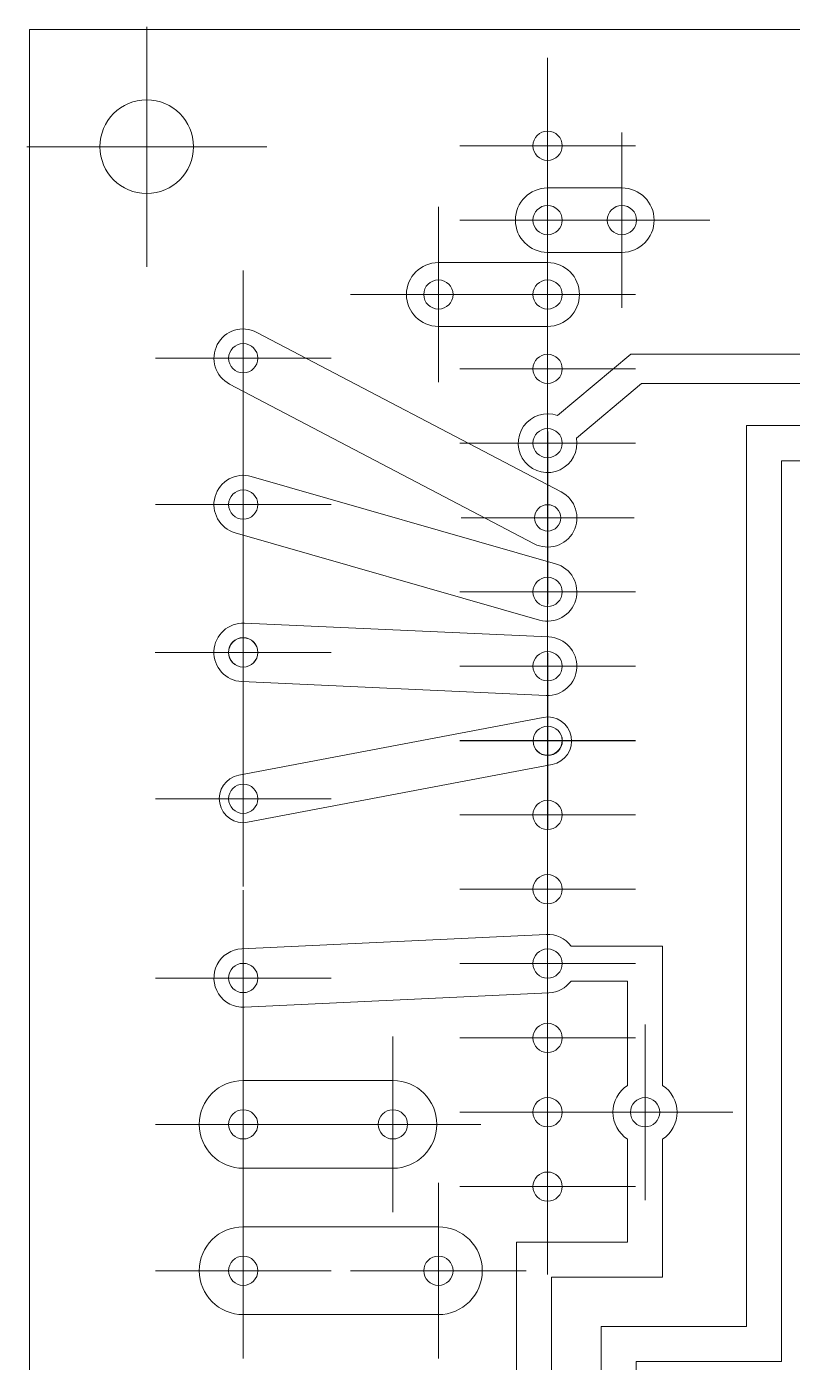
# Model space of a CAD drawing. Header units: millimetres. Extents: x 10 to 160, y 10 to 110.
# Drawn here: x 10.24 to 36.39, y 64.62 to 110.25 of the extents above; entities that cross this region are included whole.
import ezdxf

# ---------------------------------------------------------------- set-up
doc = ezdxf.new("R2010")
doc.units = ezdxf.units.MM

# ---------------------------------------------------------------- blocks, each defined once
blk = doc.blocks.new('SW_CENTERMARKSYMBOL_0')
at = {"color": 0, "linetype": 'Continuous', "lineweight": 0}
for p, q in [((0, 2.5), (0, 3)), ((0, 0), (0, 2.5)), ((-2.5, 0), (-3, 0)), ((0, 0), (-2.5, 0)), ((0, 0), (0, -2.5)), ((0, 0), (2.5, 0)), ((2.5, 0), (3, 0)), ((0, -2.5), (0, -3))]:
    blk.add_line(p, q, dxfattribs=at)
blk = doc.blocks.new('SW_CENTERMARKSYMBOL_1')
at = {"color": 0, "linetype": 'Continuous', "lineweight": 0}
for p, q in [((0, 2.5), (0, 3)), ((0, 0), (0, 2.5)), ((-2.5, 0), (-3, 0)), ((0, 0), (-2.5, 0)), ((0, 0), (0, -2.5)), ((0, 0), (2.5, 0)), ((2.5, 0), (3, 0)), ((0, -2.5), (0, -3))]:
    blk.add_line(p, q, dxfattribs=at)
blk = doc.blocks.new('SW_CENTERMARKSYMBOL_24')
at = {"color": 0, "linetype": 'Continuous', "lineweight": 0}
for p, q in [((0, 2.5), (0, 3)), ((0, 0), (0, 2.5)), ((-2.5, 0), (-3, 0)), ((0, 0), (-2.5, 0)), ((0, 0), (0, -2.5)), ((0, 0), (2.5, 0)), ((2.5, 0), (3, 0)), ((0, -2.5), (0, -3))]:
    blk.add_line(p, q, dxfattribs=at)
blk = doc.blocks.new('SW_CENTERMARKSYMBOL_25')
at = {"color": 0, "linetype": 'Continuous', "lineweight": 0}
for p, q in [((0, 2.5), (0, 3)), ((0, 0), (0, 2.5)), ((-2.5, 0), (-3, 0)), ((0, 0), (-2.5, 0)), ((0, 0), (0, -2.5)), ((0, 0), (2.5, 0)), ((2.5, 0), (3, 0)), ((0, -2.5), (0, -3))]:
    blk.add_line(p, q, dxfattribs=at)
blk = doc.blocks.new('SW_CENTERMARKSYMBOL_26')
at = {"color": 0, "linetype": 'Continuous', "lineweight": 0}
for p, q in [((0, 2.5), (0, 3)), ((0, 0), (0, 2.5)), ((-2.5, 0), (-3, 0)), ((0, 0), (-2.5, 0)), ((0, 0), (0, -2.5)), ((0, 0), (2.5, 0)), ((2.5, 0), (3, 0)), ((0, -2.5), (0, -3))]:
    blk.add_line(p, q, dxfattribs=at)
blk = doc.blocks.new('SW_CENTERMARKSYMBOL_30')
at = {"color": 0, "linetype": 'Continuous', "lineweight": 0}
for p, q in [((0, 2.5), (0, 3)), ((0, 0), (0, 2.5)), ((-2.5, 0), (-3, 0)), ((0, 0), (-2.5, 0)), ((0, 0), (0, -2.5)), ((0, 0), (2.5, 0)), ((2.5, 0), (3, 0)), ((0, -2.5), (0, -3))]:
    blk.add_line(p, q, dxfattribs=at)
blk = doc.blocks.new('SW_CENTERMARKSYMBOL_31')
at = {"color": 0, "linetype": 'Continuous', "lineweight": 0}
for p, q in [((0, 2.5), (0, 3)), ((0, 0), (0, 2.5)), ((-2.5, 0), (-3, 0)), ((0, 0), (-2.5, 0)), ((0, 0), (0, -2.5)), ((0, 0), (2.5, 0)), ((2.5, 0), (3, 0)), ((0, -2.5), (0, -3))]:
    blk.add_line(p, q, dxfattribs=at)
blk = doc.blocks.new('SW_CENTERMARKSYMBOL_32')
at = {"color": 0, "linetype": 'Continuous', "lineweight": 0}
for p, q in [((0, 2.5), (0, 3)), ((0, 0), (0, 2.5)), ((-2.5, 0), (-3, 0)), ((0, 0), (-2.5, 0)), ((0, 0), (0, -2.5)), ((0, 0), (2.5, 0)), ((2.5, 0), (3, 0)), ((0, -2.5), (0, -3))]:
    blk.add_line(p, q, dxfattribs=at)
blk = doc.blocks.new('SW_CENTERMARKSYMBOL_59')
at = {"color": 0, "linetype": 'Continuous', "lineweight": 0}
for p, q in [((0, 2.5), (0, 3)), ((0, 0), (0, 2.5)), ((-2.5, 0), (-3, 0)), ((0, 0), (-2.5, 0)), ((0, 0), (0, -2.5)), ((0, 0), (2.5, 0)), ((2.5, 0), (3, 0)), ((0, -2.5), (0, -3))]:
    blk.add_line(p, q, dxfattribs=at)
blk = doc.blocks.new('SW_CENTERMARKSYMBOL_60')
at = {"color": 0, "linetype": 'Continuous', "lineweight": 0}
for p, q in [((0, 2.5), (0, 3)), ((0, 0), (0, 2.5)), ((-2.5, 0), (-3, 0)), ((0, 0), (-2.5, 0)), ((0, 0), (0, -2.5)), ((0, 0), (2.5, 0)), ((2.5, 0), (3, 0)), ((0, -2.5), (0, -3))]:
    blk.add_line(p, q, dxfattribs=at)
blk = doc.blocks.new('SW_CENTERMARKSYMBOL_61')
at = {"color": 0, "linetype": 'Continuous', "lineweight": 0}
for p, q in [((0, 2.5), (0, 3.003)), ((0, 0), (0, 2.5)), ((-2.5, 0), (-3.003, 0)), ((0, 0), (-2.5, 0)), ((0, 0), (0, -2.5)), ((0, 0), (2.5, 0)), ((2.5, 0), (3.003, 0)), ((0, -2.5), (0, -3.003))]:
    blk.add_line(p, q, dxfattribs=at)
blk = doc.blocks.new('SW_CENTERMARKSYMBOL_62')
at = {"color": 0, "linetype": 'Continuous', "lineweight": 0}
for p, q in [((0, 2.5), (0, 3)), ((0, 0), (0, 2.5)), ((-2.5, 0), (-3, 0)), ((0, 0), (-2.5, 0)), ((0, 0), (0, -2.5)), ((0, 0), (2.5, 0)), ((2.5, 0), (3, 0)), ((0, -2.5), (0, -3))]:
    blk.add_line(p, q, dxfattribs=at)
blk = doc.blocks.new('SW_CENTERMARKSYMBOL_71')
at = {"color": 0, "linetype": 'Continuous', "lineweight": 0}
for p, q in [((0, 2.5), (0, 3)), ((0, 0), (0, 2.5)), ((-2.5, 0), (-3, 0)), ((0, 0), (-2.5, 0)), ((0, 0), (0, -2.5)), ((0, 0), (2.5, 0)), ((2.5, 0), (3, 0)), ((0, -2.5), (0, -3))]:
    blk.add_line(p, q, dxfattribs=at)
blk = doc.blocks.new('SW_CENTERMARKSYMBOL_90')
at = {"color": 0, "linetype": 'Continuous', "lineweight": 0}
for p, q in [((0, 2.5), (0, 3)), ((0, 0), (0, 2.5)), ((-2.5, 0), (-3, 0)), ((0, 0), (-2.5, 0)), ((0, 0), (0, -2.5)), ((0, 0), (2.5, 0)), ((2.5, 0), (3, 0)), ((0, -2.5), (0, -3))]:
    blk.add_line(p, q, dxfattribs=at)
blk = doc.blocks.new('SW_CENTERMARKSYMBOL_91')
at = {"color": 0, "linetype": 'Continuous', "lineweight": 0}
for p, q in [((0, 2.5), (0, 3)), ((0, 0), (0, 2.5)), ((-2.5, 0), (-3, 0)), ((0, 0), (-2.5, 0)), ((0, 0), (0, -2.5)), ((0, 0), (2.5, 0)), ((2.5, 0), (3, 0)), ((0, -2.5), (0, -3))]:
    blk.add_line(p, q, dxfattribs=at)
blk = doc.blocks.new('SW_CENTERMARKSYMBOL_92')
at = {"color": 0, "linetype": 'Continuous', "lineweight": 0}
for p, q in [((0, 2.5), (0, 3)), ((0, 0), (0, 2.5)), ((-2.5, 0), (-3, 0)), ((0, 0), (-2.5, 0)), ((0, 0), (0, -2.5)), ((0, 0), (2.5, 0)), ((2.5, 0), (3, 0)), ((0, -2.5), (0, -3))]:
    blk.add_line(p, q, dxfattribs=at)
blk = doc.blocks.new('SW_CENTERMARKSYMBOL_93')
at = {"color": 0, "linetype": 'Continuous', "lineweight": 0}
for p, q in [((0, 2.5), (0, 3)), ((0, 0), (0, 2.5)), ((-2.5, 0), (-3, 0)), ((0, 0), (-2.5, 0)), ((0, 0), (0, -2.5)), ((0, 0), (2.5, 0)), ((2.5, 0), (3, 0)), ((0, -2.5), (0, -3))]:
    blk.add_line(p, q, dxfattribs=at)
blk = doc.blocks.new('SW_CENTERMARKSYMBOL_94')
at = {"color": 0, "linetype": 'Continuous', "lineweight": 0}
for p, q in [((0, 2.5), (0, 3)), ((0, 0), (0, 2.5)), ((-2.5, 0), (-3, 0)), ((0, 0), (-2.5, 0)), ((0, 0), (0, -2.5)), ((0, 0), (2.5, 0)), ((2.5, 0), (3, 0)), ((0, -2.5), (0, -3))]:
    blk.add_line(p, q, dxfattribs=at)
blk = doc.blocks.new('SW_CENTERMARKSYMBOL_97')
at = {"color": 0, "linetype": 'Continuous', "lineweight": 0}
for p, q in [((0, 2.5), (0, 3)), ((0, 0), (0, 2.5)), ((-2.5, 0), (-3, 0)), ((0, 0), (-2.5, 0)), ((0, 0), (0, -2.5)), ((0, 0), (2.5, 0)), ((2.5, 0), (3, 0)), ((0, -2.5), (0, -3))]:
    blk.add_line(p, q, dxfattribs=at)
blk = doc.blocks.new('SW_CENTERMARKSYMBOL_98')
at = {"color": 0, "linetype": 'Continuous', "lineweight": 0}
for p, q in [((0, 2.5), (0, 3)), ((0, 0), (0, 2.5)), ((-2.5, 0), (-3, 0)), ((0, 0), (-2.5, 0)), ((0, 0), (0, -2.5)), ((0, 0), (2.5, 0)), ((2.5, 0), (3, 0)), ((0, -2.5), (0, -3))]:
    blk.add_line(p, q, dxfattribs=at)
blk = doc.blocks.new('SW_CENTERMARKSYMBOL_99')
at = {"color": 0, "linetype": 'Continuous', "lineweight": 0}
for p, q in [((0, 2.5), (0, 3)), ((0, 0), (0, 2.5)), ((-2.5, 0), (-3, 0)), ((0, 0), (-2.5, 0)), ((0, 0), (0, -2.5)), ((0, 0), (2.5, 0)), ((2.5, 0), (3, 0)), ((0, -2.5), (0, -3))]:
    blk.add_line(p, q, dxfattribs=at)
blk = doc.blocks.new('SW_CENTERMARKSYMBOL_100')
at = {"color": 0, "linetype": 'Continuous', "lineweight": 0}
for p, q in [((0, 2.5), (0, 3)), ((0, 0), (0, 2.5)), ((-2.5, 0), (-3, 0)), ((0, 0), (-2.5, 0)), ((0, 0), (0, -2.5)), ((0, 0), (2.5, 0)), ((2.5, 0), (3, 0)), ((0, -2.5), (0, -3))]:
    blk.add_line(p, q, dxfattribs=at)
blk = doc.blocks.new('SW_CENTERMARKSYMBOL_118')
at = {"color": 0, "linetype": 'Continuous', "lineweight": 0}
for p, q in [((0, 2.5), (0, 4.1)), ((0, 0), (0, 2.5)), ((-2.5, 0), (-4.1, 0)), ((0, 0), (-2.5, 0)), ((0, 0), (0, -2.5)), ((0, 0), (2.5, 0)), ((2.5, 0), (4.1, 0)), ((0, -2.5), (0, -4.1))]:
    blk.add_line(p, q, dxfattribs=at)
blk = doc.blocks.new('SW_CENTERMARKSYMBOL_123')
at = {"color": 0, "linetype": 'Continuous', "lineweight": 0}
for p, q in [((0, 2.5), (0, 3)), ((0, 0), (0, 2.5)), ((-2.5, 0), (-3, 0)), ((0, 0), (-2.5, 0)), ((0, 0), (0, -2.5)), ((0, 0), (2.5, 0)), ((2.5, 0), (3, 0)), ((0, -2.5), (0, -3))]:
    blk.add_line(p, q, dxfattribs=at)
blk = doc.blocks.new('SW_CENTERMARKSYMBOL_129')
at = {"color": 0, "linetype": 'Continuous', "lineweight": 0}
for p, q in [((0, 2.5), (0, 3)), ((0, 0), (0, 2.5)), ((-2.5, 0), (-3, 0)), ((0, 0), (-2.5, 0)), ((0, 0), (0, -2.5)), ((0, 0), (2.5, 0)), ((2.5, 0), (3, 0)), ((0, -2.5), (0, -3))]:
    blk.add_line(p, q, dxfattribs=at)
blk = doc.blocks.new('SW_CENTERMARKSYMBOL_140')
at = {"color": 0, "linetype": 'Continuous', "lineweight": 0}
for p, q in [((0, 2.5), (0, 3)), ((0, 0), (0, 2.5)), ((-2.5, 0), (-3, 0)), ((0, 0), (-2.5, 0)), ((0, 0), (0, -2.5)), ((0, 0), (2.5, 0)), ((2.5, 0), (3, 0)), ((0, -2.5), (0, -3))]:
    blk.add_line(p, q, dxfattribs=at)
blk = doc.blocks.new('SW_CENTERMARKSYMBOL_161')
at = {"color": 0, "linetype": 'Continuous', "lineweight": 0}
for p, q in [((0, 2.5), (0, 3)), ((0, 0), (0, 2.5)), ((-2.5, 0), (-3, 0)), ((0, 0), (-2.5, 0)), ((0, 0), (0, -2.5)), ((0, 0), (2.5, 0)), ((2.5, 0), (3, 0)), ((0, -2.5), (0, -3))]:
    blk.add_line(p, q, dxfattribs=at)
blk = doc.blocks.new('SW_CENTERMARKSYMBOL_188')
at = {"color": 0, "linetype": 'Continuous', "lineweight": 0}
for p, q in [((0, 2.5), (0, 2.95)), ((0, 0), (0, 2.5)), ((-2.5, 0), (-2.95, 0)), ((0, 0), (-2.5, 0)), ((0, 0), (0, -2.5)), ((0, 0), (2.5, 0)), ((2.5, 0), (2.95, 0)), ((0, -2.5), (0, -2.95))]:
    blk.add_line(p, q, dxfattribs=at)
blk = doc.blocks.new('SW_CENTERMARKSYMBOL_196')
at = {"color": 0, "linetype": 'Continuous', "lineweight": 0}
for p, q in [((0, 2.5), (0, 3)), ((0, 0), (0, 2.5)), ((-2.5, 0), (-3, 0)), ((0, 0), (-2.5, 0)), ((0, 0), (0, -2.5)), ((0, 0), (2.5, 0)), ((2.5, 0), (3, 0)), ((0, -2.5), (0, -3))]:
    blk.add_line(p, q, dxfattribs=at)

msp = doc.modelspace()

# ---------------------------------------------------------------- linework, layer by layer
at = {"color": 7, "linetype": 'Continuous', "lineweight": 15}
for p, q in [((10.343, 10.146), (10.343, 110.146)), ((10.343, 110.146), (160.343, 110.146)), ((28.036, 104.737), (30.576, 104.737)), ((28.036, 102.537), (30.576, 102.537)), ((28.036, 102.188), (24.306, 102.188)), ((28.036, 100.007), (24.306, 100.007)), ((28.503, 94.35), (18.102, 99.804)), ((28.38, 96.959), (30.879, 99.057)), ((30.879, 99.057), (38.382, 99.057)), ((27.575, 92.581), (17.174, 98.034)), ((29.023, 96.193), (31.243, 98.057)), ((31.243, 98.057), (39.382, 98.057)), ((34.827, 65.839), (34.827, 96.617)), ((34.827, 96.617), (42.364, 96.617)), ((36.027, 95.417), (42.364, 95.417)), ((36.027, 64.639), (36.027, 95.417)), ((28.312, 91.898), (17.913, 94.88)), ((27.761, 89.976), (17.362, 92.958)), ((28.082, 89.396), (17.683, 89.869)), ((27.991, 87.398), (17.592, 87.871)), ((17.485, 84.674), (27.887, 86.649)), ((28.536, 85.857), (28.52, 85.984)), ((17.79, 83.067), (28.192, 85.042)), ((17.59, 78.744), (27.989, 79.236)), ((31.965, 78.837), (28.836, 78.837)), ((31.965, 74.074), (31.965, 78.837)), ((30.765, 77.637), (28.836, 77.637)), ((30.765, 74.074), (30.765, 77.637)), ((17.685, 76.746), (28.083, 77.238)), ((17.638, 74.245), (22.752, 74.245)), ((30.765, 68.725), (30.765, 72.24)), ((31.965, 67.525), (31.965, 72.24)), ((17.638, 71.245), (22.752, 71.245)), ((17.638, 69.245), (24.306, 69.245)), ((26.975, 55.661), (26.975, 68.725)), ((26.975, 68.725), (30.765, 68.725)), ((28.175, 67.525), (31.965, 67.525)), ((28.175, 54.461), (28.175, 67.525)), ((17.638, 66.245), (24.306, 66.245)), ((29.861, 56.048), (29.861, 65.839)), ((29.861, 65.839), (34.827, 65.839)), ((31.061, 57.248), (31.061, 64.639)), ((31.061, 64.639), (36.027, 64.639))]:
    msp.add_line(p, q, dxfattribs=at)
for centre, radius in [((14.343, 106.146), 1.6), ((28.036, 106.177), 0.5), ((28.036, 103.637), 0.5), ((30.576, 103.637), 0.5), ((24.306, 101.097), 0.5), ((28.036, 101.097), 0.5), ((17.638, 98.919), 0.5), ((28.036, 98.557), 0.5), ((28.036, 96.017), 0.5), ((17.638, 93.919), 0.5), ((28.039, 93.466), 0.45), ((28.036, 90.937), 0.5), ((17.638, 88.87), 0.503), ((17.638, 88.87), 0.5), ((28.036, 88.397), 0.5), ((28.039, 85.846), 0.5), ((17.638, 83.87), 0.5), ((28.036, 83.317), 0.5), ((28.036, 80.777), 0.5), ((28.036, 78.237), 0.5), ((17.638, 77.745), 0.5), ((28.036, 75.697), 0.5), ((28.036, 73.157), 0.5), ((31.365, 73.157), 0.5), ((17.638, 72.745), 0.5), ((22.752, 72.745), 0.5), ((28.036, 70.617), 0.5), ((17.638, 67.745), 0.5), ((24.306, 67.745), 0.5)]:
    msp.add_circle(centre, radius, dxfattribs=at)
for centre, radius, start, end in [((28.036, 103.637), 1.1, 90, 270), ((30.576, 103.637), 1.1, 270, 90), ((24.306, 101.097), 1.09, 90, 270), ((28.036, 101.097), 1.09, 270, 90), ((17.638, 98.919), 0.999, 62.3333, 242.3333), ((28.036, 96.017), 1.003, 69.9338, 10.1056), ((17.638, 93.919), 1, 74.0014, 254.0014), ((28.039, 93.466), 0.999, 242.3333, 62.3333), ((28.036, 90.937), 1, 254.0014, 74.0014), ((17.638, 88.87), 1, 87.3956, 267.3956), ((28.036, 88.397), 1, 267.3956, 87.3956), ((28.039, 85.846), 0.818, 280.7516, 100.7516), ((28.036, 85.857), 0.5, 196.103, 0), ((17.638, 83.87), 0.818, 100.7516, 280.7516), ((28.036, 78.237), 1, 36.8699, 92.7121), ((17.638, 77.745), 1, 92.7121, 272.7121), ((28.036, 78.237), 1, 272.7121, 323.1301), ((17.638, 72.745), 1.5, 90, 270), ((22.752, 72.745), 1.5, 270, 90), ((31.365, 73.157), 1.096, 123.1988, 236.8012), ((31.365, 73.157), 1.096, 303.1988, 56.8012), ((17.638, 67.745), 1.5, 90, 270), ((24.306, 67.745), 1.5, 270, 90)]:
    msp.add_arc(centre, radius, start, end, dxfattribs=at)

# ---------------------------------------------------------------- block references
at = {"color": 7, "linetype": 'Continuous', "lineweight": 0}
for name, p in [('SW_CENTERMARKSYMBOL_118', (14.343, 106.146)), ('SW_CENTERMARKSYMBOL_32', (28.036, 106.177)), ('SW_CENTERMARKSYMBOL_25', (28.036, 103.637)), ('SW_CENTERMARKSYMBOL_24', (30.576, 103.637)), ('SW_CENTERMARKSYMBOL_0', (24.306, 101.097)), ('SW_CENTERMARKSYMBOL_1', (28.036, 101.097)), ('SW_CENTERMARKSYMBOL_59', (17.638, 98.919)), ('SW_CENTERMARKSYMBOL_71', (28.036, 98.557)), ('SW_CENTERMARKSYMBOL_26', (28.036, 96.017)), ('SW_CENTERMARKSYMBOL_60', (17.638, 93.919)), ('SW_CENTERMARKSYMBOL_188', (28.039, 93.466)), ('SW_CENTERMARKSYMBOL_90', (28.036, 90.937)), ('SW_CENTERMARKSYMBOL_61', (17.638, 88.87)), ('SW_CENTERMARKSYMBOL_91', (28.036, 88.397)), ('SW_CENTERMARKSYMBOL_92', (28.036, 85.857)), ('SW_CENTERMARKSYMBOL_196', (28.039, 85.846)), ('SW_CENTERMARKSYMBOL_62', (17.638, 83.87)), ('SW_CENTERMARKSYMBOL_93', (28.036, 83.317)), ('SW_CENTERMARKSYMBOL_94', (28.036, 80.777)), ('SW_CENTERMARKSYMBOL_100', (28.036, 78.237)), ('SW_CENTERMARKSYMBOL_161', (17.638, 77.745)), ('SW_CENTERMARKSYMBOL_99', (28.036, 75.697)), ('SW_CENTERMARKSYMBOL_98', (28.036, 73.157)), ('SW_CENTERMARKSYMBOL_129', (31.365, 73.157)), ('SW_CENTERMARKSYMBOL_140', (17.638, 72.745)), ('SW_CENTERMARKSYMBOL_123', (22.752, 72.745)), ('SW_CENTERMARKSYMBOL_97', (28.036, 70.617)), ('SW_CENTERMARKSYMBOL_31', (17.638, 67.745)), ('SW_CENTERMARKSYMBOL_30', (24.306, 67.745))]:
    msp.add_blockref(name, p, dxfattribs=at)

doc.saveas('drawing.dxf')
